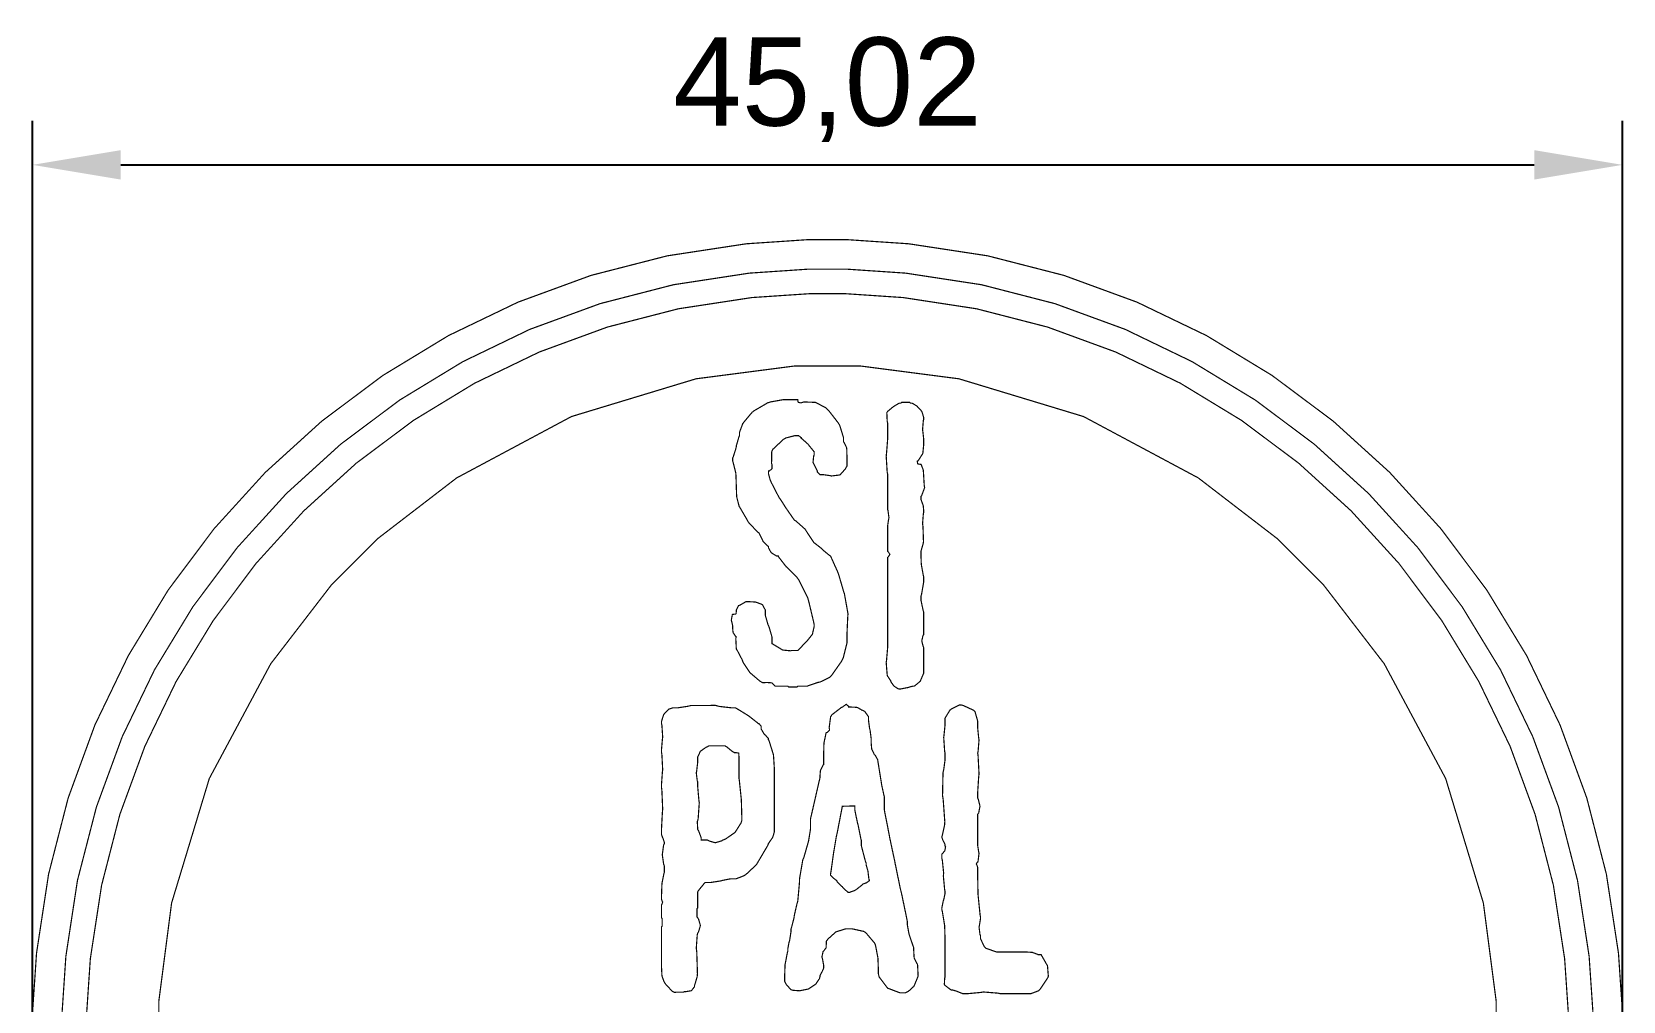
# Model space of a CAD drawing. Header units: millimetres. Extents: x -39 to 126, y -75 to 30.
# Drawn here: x 81.26 to 126.32, y 2.2 to 29.66 of the extents above; entities that cross this region are included whole.
import ezdxf

# ---------------------------------------------------------------- set-up
doc = ezdxf.new("R2010")
doc.units = ezdxf.units.MM
doc.styles.get("Standard").update_dxf_attribs({"font": 'arial.ttf'})
doc.dimstyles.new('ISO-25', dxfattribs={"dimtxt": 2.5, "dimasz": 2.5, "dimexe": 1.25, "dimexo": 0.625, "dimtad": 1, "dimtxsty": 'Standard', "dimcen": 2.5, "dimadec": 0, "dimazin": 0, "dimtfac": 1, "dimtmove": 0, "dimatfit": 3, "dimfxl": 1, "dimarcsym": 0})

# ---------------------------------------------------------------- blocks, each defined once
blk = doc.blocks.new('*D3')
at = {"color": 0, "lineweight": -2, "transparency": 16777216}
for p, q in [((81.28, 1.308), (81.28, 27.137)), ((126.298, 1.308), (126.298, 27.137)), ((83.78, 25.887), (123.798, 25.887))]:
    blk.add_line(p, q, dxfattribs=at)
at = {"color": 0, "transparency": 16777216}
for points in [[(83.78, 26.304), (83.78, 25.471), (81.28, 25.887)], [(123.798, 26.304), (123.798, 25.471), (126.298, 25.887)]]:
    blk.add_solid(points, dxfattribs=at)
at = {"layer": 'Defpoints', "color": 0, "transparency": 16777216}
for p in [(126.298, 25.887), (81.28, 0.683), (126.298, 0.683)]:
    blk.add_point(p, dxfattribs=at)
at = {"color": 0, "transparency": 16777216, "insert": (103.789, 28.015), "char_height": 2.5, "attachment_point": 5}
blk.add_mtext('45,02', dxfattribs=at)

msp = doc.modelspace()

# ---------------------------------------------------------------- linework, layer by layer
at = {"color": 0}
for points in [[(126.298, 1.834, 0.0334, 0.0334, 0), (126.182, 3.559, 0.0334, 0.0334, 0), (125.84, 5.795, 0.0334, 0.0334, 0), (125.286, 7.951, 0.0334, 0.0334, 0), (124.529, 10.02, 0.0334, 0.0334, 0), (123.581, 11.988, 0.0334, 0.0334, 0), (122.454, 13.844, 0.0334, 0.0334, 0), (121.158, 15.576, 0.0334, 0.0334, 0), (119.706, 17.175, 0.0334, 0.0334, 0), (118.107, 18.627, 0.0334, 0.0334, 0), (116.374, 19.923, 0.0334, 0.0334, 0), (114.519, 21.051, 0.0334, 0.0334, 0), (112.551, 21.998, 0.0334, 0.0334, 0), (110.482, 22.756, 0.0334, 0.0334, 0), (108.326, 23.31, 0.0334, 0.0334, 0), (106.09, 23.651, 0.0334, 0.0334, 0), (104.364, 23.767, 0.0334, 0.0334, 0), (103.789, 23.767, 0.0334, 0.0334, 0), (103.214, 23.767, 0.0334, 0.0334, 0), (101.488, 23.651, 0.0334, 0.0334, 0), (99.252, 23.31, 0.0334, 0.0334, 0), (97.095, 22.756, 0.0334, 0.0334, 0), (95.027, 21.998, 0.0334, 0.0334, 0), (93.059, 21.051, 0.0334, 0.0334, 0), (91.203, 19.923, 0.0334, 0.0334, 0), (89.471, 18.627, 0.0334, 0.0334, 0), (87.872, 17.175, 0.0334, 0.0334, 0), (86.419, 15.576, 0.0334, 0.0334, 0), (85.123, 13.844, 0.0334, 0.0334, 0), (83.996, 11.988, 0.0334, 0.0334, 0), (83.048, 10.02, 0.0334, 0.0334, 0), (82.291, 7.951, 0.0334, 0.0334, 0), (81.737, 5.795, 0.0334, 0.0334, 0), (81.396, 3.559, 0.0334, 0.0334, 0), (81.28, 1.834, 0.0334, 0.0334, 0)], [(82.115, 1.811, 0.0334, 0.0334, 0), (82.227, 3.471, 0.0334, 0.0334, 0), (82.555, 5.621, 0.0334, 0.0334, 0), (83.091, 7.697, 0.0334, 0.0334, 0), (83.821, 9.687, 0.0334, 0.0334, 0), (84.734, 11.581, 0.0334, 0.0334, 0), (85.821, 13.368, 0.0334, 0.0334, 0), (87.07, 15.037, 0.0334, 0.0334, 0), (88.47, 16.577, 0.0334, 0.0334, 0), (90.01, 17.977, 0.0334, 0.0334, 0), (91.679, 19.226, 0.0334, 0.0334, 0), (93.466, 20.313, 0.0334, 0.0334, 0), (95.36, 21.227, 0.0334, 0.0334, 0), (97.351, 21.956, 0.0334, 0.0334, 0), (99.426, 22.491, 0.0334, 0.0334, 0), (101.576, 22.82, 0.0334, 0.0334, 0), (103.235, 22.932, 0.0334, 0.0334, 0), (103.789, 22.932, 0.0334, 0.0334, 0), (104.342, 22.932, 0.0334, 0.0334, 0), (106.002, 22.82, 0.0334, 0.0334, 0), (108.152, 22.491, 0.0334, 0.0334, 0), (110.227, 21.956, 0.0334, 0.0334, 0), (112.218, 21.227, 0.0334, 0.0334, 0), (114.111, 20.313, 0.0334, 0.0334, 0), (115.898, 19.226, 0.0334, 0.0334, 0), (117.568, 17.977, 0.0334, 0.0334, 0), (119.108, 16.577, 0.0334, 0.0334, 0), (120.508, 15.037, 0.0334, 0.0334, 0), (121.757, 13.368, 0.0334, 0.0334, 0), (122.844, 11.581, 0.0334, 0.0334, 0), (123.757, 9.687, 0.0334, 0.0334, 0), (124.487, 7.697, 0.0334, 0.0334, 0), (125.022, 5.621, 0.0334, 0.0334, 0), (125.351, 3.471, 0.0334, 0.0334, 0), (125.464, 1.811, 0.0334, 0.0334, 0)], [(124.767, 1.793, 0.0334, 0.0334, 0), (124.658, 3.4, 0.0334, 0.0334, 0), (124.34, 5.481, 0.0334, 0.0334, 0), (123.822, 7.489, 0.0334, 0.0334, 0), (123.115, 9.416, 0.0334, 0.0334, 0), (122.231, 11.249, 0.0334, 0.0334, 0), (121.179, 12.979, 0.0334, 0.0334, 0), (119.97, 14.594, 0.0334, 0.0334, 0), (118.615, 16.085, 0.0334, 0.0334, 0), (117.125, 17.44, 0.0334, 0.0334, 0), (115.51, 18.649, 0.0334, 0.0334, 0), (113.78, 19.701, 0.0334, 0.0334, 0), (111.947, 20.586, 0.0334, 0.0334, 0), (110.02, 21.292, 0.0334, 0.0334, 0), (108.011, 21.81, 0.0334, 0.0334, 0), (105.931, 22.128, 0.0334, 0.0334, 0), (104.324, 22.236, 0.0334, 0.0334, 0), (103.789, 22.236, 0.0334, 0.0334, 0), (103.254, 22.236, 0.0334, 0.0334, 0), (101.647, 22.128, 0.0334, 0.0334, 0), (99.566, 21.81, 0.0334, 0.0334, 0), (97.557, 21.292, 0.0334, 0.0334, 0), (95.631, 20.586, 0.0334, 0.0334, 0), (93.797, 19.701, 0.0334, 0.0334, 0), (92.068, 18.649, 0.0334, 0.0334, 0), (90.452, 17.44, 0.0334, 0.0334, 0), (88.962, 16.085, 0.0334, 0.0334, 0), (87.607, 14.594, 0.0334, 0.0334, 0), (86.398, 12.979, 0.0334, 0.0334, 0), (85.346, 11.249, 0.0334, 0.0334, 0), (84.462, 9.416, 0.0334, 0.0334, 0), (83.755, 7.489, 0.0334, 0.0334, 0), (83.238, 5.481, 0.0334, 0.0334, 0), (82.919, 3.4, 0.0334, 0.0334, 0), (82.811, 1.793, 0.0334, 0.0334, 0)], [(84.857, 1.258, 0.0334, 0.0334, 0), (84.857, 2.188, 0.0334, 0.0334, 0), (85.22, 4.98, 0.0334, 0.0334, 0), (86.288, 8.507, 0.0334, 0.0334, 0), (88.027, 11.756, 0.0334, 0.0334, 0), (89.744, 13.988, 0.0334, 0.0334, 0), (90.402, 14.645, 0.0334, 0.0334, 0), (91.059, 15.303, 0.0334, 0.0334, 0), (93.291, 17.02, 0.0334, 0.0334, 0), (96.54, 18.758, 0.0334, 0.0334, 0), (100.067, 19.827, 0.0334, 0.0334, 0), (102.859, 20.19, 0.0334, 0.0334, 0), (103.789, 20.19, 0.0334, 0.0334, 0), (104.719, 20.19, 0.0334, 0.0334, 0), (107.511, 19.827, 0.0334, 0.0334, 0), (111.038, 18.758, 0.0334, 0.0334, 0), (114.286, 17.02, 0.0334, 0.0334, 0), (116.518, 15.303, 0.0334, 0.0334, 0), (117.176, 14.645, 0.0334, 0.0334, 0), (117.833, 13.988, 0.0334, 0.0334, 0), (119.55, 11.756, 0.0334, 0.0334, 0), (121.289, 8.507, 0.0334, 0.0334, 0), (122.357, 4.98, 0.0334, 0.0334, 0), (122.721, 2.188, 0.0334, 0.0334, 0), (122.721, 1.258, 0.0334, 0.0334, 0)]]:
    msp.add_lwpolyline(points, format="xyseb", dxfattribs=at)
for points in [[(102.117, 17.215, 0.0334, 0.0334, 0), (102.117, 17.144, 0.0334, 0.0334, 0), (102.168, 16.956, 0.0334, 0.0334, 0), (102.179, 16.933, 0.0334, 0.0334, 0), (102.198, 16.89, 0.0334, 0.0334, 0), (102.42, 16.46, 0.0334, 0.0334, 0), (102.449, 16.422, 0.0334, 0.0334, 0), (102.461, 16.407, 0.0334, 0.0334, 0), (102.578, 16.223, 0.0334, 0.0334, 0), (102.589, 16.202, 0.0334, 0.0334, 0), (102.611, 16.171, 0.0334, 0.0334, 0), (102.833, 15.85, 0.0334, 0.0334, 0), (102.859, 15.82, 0.0334, 0.0334, 0), (102.894, 15.8, 0.0334, 0.0334, 0), (103.152, 15.571, 0.0334, 0.0334, 0), (103.168, 15.545, 0.0334, 0.0334, 0), (103.184, 15.52, 0.0334, 0.0334, 0), (103.385, 15.215, 0.0334, 0.0334, 0), (103.41, 15.18, 0.0334, 0.0334, 0), (103.434, 15.167, 0.0334, 0.0334, 0), (103.63, 15.012, 0.0334, 0.0334, 0), (103.646, 14.994, 0.0334, 0.0334, 0), (103.66, 14.977, 0.0334, 0.0334, 0), (103.848, 14.822, 0.0334, 0.0334, 0), (103.871, 14.809, 0.0334, 0.0334, 0), (103.895, 14.764, 0.0334, 0.0334, 0), (104.082, 14.347, 0.0334, 0.0334, 0), (104.096, 14.308, 0.0334, 0.0334, 0), (104.109, 14.27, 0.0334, 0.0334, 0), (104.231, 13.853, 0.0334, 0.0334, 0), (104.242, 13.808, 0.0334, 0.0334, 0), (104.266, 13.748, 0.0334, 0.0334, 0), (104.369, 13.172, 0.0334, 0.0334, 0), (104.365, 13.116, 0.0334, 0.0334, 0), (104.361, 13.061, 0.0334, 0.0334, 0), (104.343, 12.652, 0.0334, 0.0334, 0), (104.343, 12.515, 0.0334, 0.0334, 0), (104.343, 12.356, 0.0334, 0.0334, 0), (104.235, 11.926, 0.0334, 0.0334, 0), (104.214, 11.88, 0.0334, 0.0334, 0), (104.192, 11.834, 0.0334, 0.0334, 0), (103.906, 11.427, 0.0334, 0.0334, 0), (103.871, 11.391, 0.0334, 0.0334, 0), (103.848, 11.371, 0.0334, 0.0334, 0), (103.581, 11.239, 0.0334, 0.0334, 0), (103.551, 11.233, 0.0334, 0.0334, 0), (103.519, 11.228, 0.0334, 0.0334, 0), (103.242, 11.134, 0.0334, 0.0334, 0), (103.218, 11.121, 0.0334, 0.0334, 0), (102.949, 11.121, 0.0334, 0.0334, 0), (102.926, 11.099, 0.0334, 0.0334, 0), (102.692, 11.099, 0.0334, 0.0334, 0), (102.667, 11.121, 0.0334, 0.0334, 0), (102.308, 11.121, 0.0334, 0.0334, 0), (102.297, 11.134, 0.0334, 0.0334, 0), (102.222, 11.21, 0.0334, 0.0334, 0), (102.219, 11.211, 0.0334, 0.0334, 0), (102.209, 11.216, 0.0334, 0.0334, 0), (102.089, 11.224, 0.0334, 0.0334, 0), (101.983, 11.222, 0.0334, 0.0334, 0), (101.948, 11.222, 0.0334, 0.0334, 0), (101.876, 11.263, 0.0334, 0.0334, 0), (101.591, 11.506, 0.0334, 0.0334, 0), (101.399, 11.797, 0.0334, 0.0334, 0), (101.375, 11.863, 0.0334, 0.0334, 0), (101.365, 11.885, 0.0334, 0.0334, 0), (101.239, 12.125, 0.0334, 0.0334, 0), (101.223, 12.15, 0.0334, 0.0334, 0), (101.207, 12.176, 0.0334, 0.0334, 0), (101.193, 12.48, 0.0334, 0.0334, 0), (101.206, 12.515, 0.0334, 0.0334, 0), (101.193, 12.527, 0.0334, 0.0334, 0), (101.118, 12.635, 0.0334, 0.0334, 0), (101.117, 12.644, 0.0334, 0.0334, 0), (101.114, 12.655, 0.0334, 0.0334, 0), (101.105, 12.752, 0.0334, 0.0334, 0), (101.105, 12.785, 0.0334, 0.0334, 0), (101.105, 12.831, 0.0334, 0.0334, 0), (101.077, 12.951, 0.0334, 0.0334, 0), (101.072, 12.97, 0.0334, 0.0334, 0), (101.066, 12.99, 0.0334, 0.0334, 0), (101.094, 13.145, 0.0334, 0.0334, 0), (101.105, 13.156, 0.0334, 0.0334, 0), (101.127, 13.156, 0.0334, 0.0334, 0), (101.193, 13.165, 0.0334, 0.0334, 0), (101.195, 13.167, 0.0334, 0.0334, 0), (101.202, 13.175, 0.0334, 0.0334, 0), (101.21, 13.285, 0.0334, 0.0334, 0), (101.271, 13.404, 0.0334, 0.0334, 0), (101.301, 13.414, 0.0334, 0.0334, 0), (101.317, 13.42, 0.0334, 0.0334, 0), (101.463, 13.505, 0.0334, 0.0334, 0), (101.477, 13.515, 0.0334, 0.0334, 0), (101.542, 13.515, 0.0334, 0.0334, 0), (101.719, 13.506, 0.0334, 0.0334, 0), (101.74, 13.504, 0.0334, 0.0334, 0), (101.761, 13.502, 0.0334, 0.0334, 0), (101.935, 13.437, 0.0334, 0.0334, 0), (101.948, 13.426, 0.0334, 0.0334, 0), (101.956, 13.415, 0.0334, 0.0334, 0), (102.027, 13.28, 0.0334, 0.0334, 0), (102.027, 13.235, 0.0334, 0.0334, 0), (102.027, 13.132, 0.0334, 0.0334, 0), (102.106, 12.859, 0.0334, 0.0334, 0), (102.123, 12.824, 0.0334, 0.0334, 0), (102.138, 12.789, 0.0334, 0.0334, 0), (102.219, 12.508, 0.0334, 0.0334, 0), (102.219, 12.414, 0.0334, 0.0334, 0), (102.219, 12.324, 0.0334, 0.0334, 0), (102.24, 12.313, 0.0334, 0.0334, 0), (102.47, 12.176, 0.0334, 0.0334, 0), (102.494, 12.16, 0.0334, 0.0334, 0), (102.517, 12.145, 0.0334, 0.0334, 0), (102.747, 12.122, 0.0334, 0.0334, 0), (102.769, 12.133, 0.0334, 0.0334, 0), (102.949, 12.133, 0.0334, 0.0334, 0), (102.972, 12.156, 0.0334, 0.0334, 0), (103.198, 12.389, 0.0334, 0.0334, 0), (103.218, 12.414, 0.0334, 0.0334, 0), (103.231, 12.427, 0.0334, 0.0334, 0), (103.344, 12.568, 0.0334, 0.0334, 0), (103.354, 12.582, 0.0334, 0.0334, 0), (103.363, 12.597, 0.0334, 0.0334, 0), (103.41, 12.806, 0.0334, 0.0334, 0), (103.41, 12.875, 0.0334, 0.0334, 0), (103.398, 12.933, 0.0334, 0.0334, 0), (103.262, 13.505, 0.0334, 0.0334, 0), (103.247, 13.56, 0.0334, 0.0334, 0), (103.231, 13.617, 0.0334, 0.0334, 0), (102.982, 14.123, 0.0334, 0.0334, 0), (102.949, 14.168, 0.0334, 0.0334, 0), (102.927, 14.2, 0.0334, 0.0334, 0), (102.674, 14.458, 0.0334, 0.0334, 0), (102.646, 14.482, 0.0334, 0.0334, 0), (102.619, 14.505, 0.0334, 0.0334, 0), (102.409, 14.776, 0.0334, 0.0334, 0), (102.398, 14.809, 0.0334, 0.0334, 0), (102.346, 14.809, 0.0334, 0.0334, 0), (102.202, 14.897, 0.0334, 0.0334, 0), (102.19, 14.915, 0.0334, 0.0334, 0), (102.177, 14.933, 0.0334, 0.0334, 0), (102.117, 15.042, 0.0334, 0.0334, 0), (102.117, 15.078, 0.0334, 0.0334, 0), (102.096, 15.092, 0.0334, 0.0334, 0), (101.965, 15.222, 0.0334, 0.0334, 0), (101.96, 15.235, 0.0334, 0.0334, 0), (101.954, 15.249, 0.0334, 0.0334, 0), (101.86, 15.436, 0.0334, 0.0334, 0), (101.848, 15.461, 0.0334, 0.0334, 0), (101.811, 15.486, 0.0334, 0.0334, 0), (101.549, 15.766, 0.0334, 0.0334, 0), (101.532, 15.797, 0.0334, 0.0334, 0), (101.515, 15.83, 0.0334, 0.0334, 0), (101.318, 16.167, 0.0334, 0.0334, 0), (101.297, 16.202, 0.0334, 0.0334, 0), (101.285, 16.223, 0.0334, 0.0334, 0), (101.219, 16.481, 0.0334, 0.0334, 0), (101.218, 16.512, 0.0334, 0.0334, 0), (101.214, 16.564, 0.0334, 0.0334, 0), (101.198, 17.078, 0.0334, 0.0334, 0), (101.195, 17.13, 0.0334, 0.0334, 0), (101.193, 17.156, 0.0334, 0.0334, 0), (101.118, 17.46, 0.0334, 0.0334, 0), (101.105, 17.495, 0.0334, 0.0334, 0), (101.105, 17.586, 0.0334, 0.0334, 0), (101.118, 17.608, 0.0334, 0.0334, 0), (101.202, 17.875, 0.0334, 0.0334, 0), (101.206, 17.905, 0.0334, 0.0334, 0), (101.21, 17.937, 0.0334, 0.0334, 0), (101.285, 18.195, 0.0334, 0.0334, 0), (101.297, 18.215, 0.0334, 0.0334, 0), (101.297, 18.307, 0.0334, 0.0334, 0), (101.389, 18.556, 0.0334, 0.0334, 0), (101.409, 18.581, 0.0334, 0.0334, 0), (101.427, 18.606, 0.0334, 0.0334, 0), (101.634, 18.854, 0.0334, 0.0334, 0), (101.656, 18.878, 0.0334, 0.0334, 0), (101.694, 18.912, 0.0334, 0.0334, 0), (102.096, 19.147, 0.0334, 0.0334, 0), (102.139, 19.16, 0.0334, 0.0334, 0), (102.182, 19.173, 0.0334, 0.0334, 0), (102.546, 19.238, 0.0334, 0.0334, 0), (102.667, 19.238, 0.0334, 0.0334, 0), (102.949, 19.238, 0.0334, 0.0334, 0), (102.949, 19.219, 0.0334, 0.0334, 0), (102.958, 19.162, 0.0334, 0.0334, 0), (102.96, 19.16, 0.0334, 0.0334, 0), (102.962, 19.158, 0.0334, 0.0334, 0), (103.027, 19.148, 0.0334, 0.0334, 0), (103.05, 19.148, 0.0334, 0.0334, 0), (103.117, 19.171, 0.0334, 0.0334, 0), (103.448, 19.16, 0.0334, 0.0334, 0), (103.742, 19.006, 0.0334, 0.0334, 0), (103.792, 18.957, 0.0334, 0.0334, 0), (103.826, 18.923, 0.0334, 0.0334, 0), (104.097, 18.573, 0.0334, 0.0334, 0), (104.119, 18.535, 0.0334, 0.0334, 0), (104.138, 18.499, 0.0334, 0.0334, 0), (104.242, 18.16, 0.0334, 0.0334, 0), (104.242, 18.046, 0.0334, 0.0334, 0), (104.255, 18.033, 0.0334, 0.0334, 0), (104.33, 17.874, 0.0334, 0.0334, 0), (104.332, 17.855, 0.0334, 0.0334, 0), (104.335, 17.817, 0.0334, 0.0334, 0), (104.343, 17.5, 0.0334, 0.0334, 0), (104.343, 17.394, 0.0334, 0.0334, 0), (104.343, 17.361, 0.0334, 0.0334, 0), (104.291, 17.271, 0.0334, 0.0334, 0), (104.281, 17.26, 0.0334, 0.0334, 0), (104.271, 17.248, 0.0334, 0.0334, 0), (104.163, 17.127, 0.0334, 0.0334, 0), (104.152, 17.113, 0.0334, 0.0334, 0), (104.127, 17.102, 0.0334, 0.0334, 0), (103.897, 17.074, 0.0334, 0.0334, 0), (103.877, 17.08, 0.0334, 0.0334, 0), (103.855, 17.086, 0.0334, 0.0334, 0), (103.664, 17.113, 0.0334, 0.0334, 0), (103.602, 17.113, 0.0334, 0.0334, 0), (103.576, 17.113, 0.0334, 0.0334, 0), (103.5, 17.19, 0.0334, 0.0334, 0), (103.5, 17.215, 0.0334, 0.0334, 0), (103.489, 17.237, 0.0334, 0.0334, 0), (103.394, 17.43, 0.0334, 0.0334, 0), (103.387, 17.445, 0.0334, 0.0334, 0), (103.379, 17.461, 0.0334, 0.0334, 0), (103.398, 17.644, 0.0334, 0.0334, 0), (103.41, 17.664, 0.0334, 0.0334, 0), (103.41, 17.765, 0.0334, 0.0334, 0), (103.398, 17.776, 0.0334, 0.0334, 0), (103.272, 17.931, 0.0334, 0.0334, 0), (103.258, 17.951, 0.0334, 0.0334, 0), (103.243, 17.971, 0.0334, 0.0334, 0), (103.07, 18.125, 0.0334, 0.0334, 0), (103.05, 18.136, 0.0334, 0.0334, 0), (103.05, 18.156, 0.0334, 0.0334, 0), (102.974, 18.215, 0.0334, 0.0334, 0), (102.949, 18.215, 0.0334, 0.0334, 0), (102.859, 18.215, 0.0334, 0.0334, 0), (102.611, 18.152, 0.0334, 0.0334, 0), (102.589, 18.136, 0.0334, 0.0334, 0), (102.542, 18.112, 0.0334, 0.0334, 0), (102.238, 17.827, 0.0334, 0.0334, 0), (102.224, 17.793, 0.0334, 0.0334, 0), (102.21, 17.761, 0.0334, 0.0334, 0), (102.205, 17.428, 0.0334, 0.0334, 0), (102.219, 17.394, 0.0334, 0.0334, 0), (102.219, 17.304, 0.0334, 0.0334, 0), (102.219, 17.282, 0.0334, 0.0334, 0), (102.142, 17.215, 0.0334, 0.0334, 0), (102.117, 17.215, 0.0334, 0.0334, 0)], [(105.49, 12.852, 0.0334, 0.0334, 0), (105.49, 14.764, 0.0334, 0.0334, 0), (105.51, 14.783, 0.0334, 0.0334, 0), (105.556, 14.854, 0.0334, 0.0334, 0), (105.51, 14.924, 0.0334, 0.0334, 0), (105.49, 14.944, 0.0334, 0.0334, 0), (105.49, 15.584, 0.0334, 0.0334, 0), (105.49, 15.655, 0.0334, 0.0334, 0), (105.518, 15.843, 0.0334, 0.0334, 0), (105.523, 15.865, 0.0334, 0.0334, 0), (105.529, 15.888, 0.0334, 0.0334, 0), (105.501, 16.104, 0.0334, 0.0334, 0), (105.49, 16.124, 0.0334, 0.0334, 0), (105.49, 17.135, 0.0334, 0.0334, 0), (105.479, 17.181, 0.0334, 0.0334, 0), (105.451, 17.636, 0.0334, 0.0334, 0), (105.456, 17.681, 0.0334, 0.0334, 0), (105.461, 17.727, 0.0334, 0.0334, 0), (105.49, 18.093, 0.0334, 0.0334, 0), (105.49, 18.215, 0.0334, 0.0334, 0), (105.49, 18.586, 0.0334, 0.0334, 0), (105.479, 18.62, 0.0334, 0.0334, 0), (105.469, 18.868, 0.0334, 0.0334, 0), (105.479, 18.884, 0.0334, 0.0334, 0), (105.488, 18.9, 0.0334, 0.0334, 0), (105.649, 19.035, 0.0334, 0.0334, 0), (105.673, 19.047, 0.0334, 0.0334, 0), (105.682, 19.057, 0.0334, 0.0334, 0), (105.82, 19.137, 0.0334, 0.0334, 0), (105.867, 19.137, 0.0334, 0.0334, 0), (105.889, 19.16, 0.0334, 0.0334, 0), (106.118, 19.16, 0.0334, 0.0334, 0), (106.142, 19.137, 0.0334, 0.0334, 0), (106.187, 19.137, 0.0334, 0.0334, 0), (106.324, 19.052, 0.0334, 0.0334, 0), (106.446, 18.919, 0.0334, 0.0334, 0), (106.46, 18.895, 0.0334, 0.0334, 0), (106.468, 18.881, 0.0334, 0.0334, 0), (106.513, 18.727, 0.0334, 0.0334, 0), (106.513, 18.676, 0.0334, 0.0334, 0), (106.503, 18.654, 0.0334, 0.0334, 0), (106.48, 18.387, 0.0334, 0.0334, 0), (106.485, 18.356, 0.0334, 0.0334, 0), (106.489, 18.325, 0.0334, 0.0334, 0), (106.513, 18.116, 0.0334, 0.0334, 0), (106.513, 18.046, 0.0334, 0.0334, 0), (106.513, 17.969, 0.0334, 0.0334, 0), (106.493, 17.766, 0.0334, 0.0334, 0), (106.49, 17.737, 0.0334, 0.0334, 0), (106.486, 17.708, 0.0334, 0.0334, 0), (106.355, 17.507, 0.0334, 0.0334, 0), (106.333, 17.495, 0.0334, 0.0334, 0), (106.333, 17.476, 0.0334, 0.0334, 0), (106.342, 17.419, 0.0334, 0.0334, 0), (106.344, 17.417, 0.0334, 0.0334, 0), (106.346, 17.415, 0.0334, 0.0334, 0), (106.411, 17.406, 0.0334, 0.0334, 0), (106.434, 17.406, 0.0334, 0.0334, 0), (106.443, 17.394, 0.0334, 0.0334, 0), (106.499, 17.245, 0.0334, 0.0334, 0), (106.502, 17.226, 0.0334, 0.0334, 0), (106.505, 17.187, 0.0334, 0.0334, 0), (106.528, 16.804, 0.0334, 0.0334, 0), (106.535, 16.764, 0.0334, 0.0334, 0), (106.539, 16.743, 0.0334, 0.0334, 0), (106.454, 16.518, 0.0334, 0.0334, 0), (106.434, 16.495, 0.0334, 0.0334, 0), (106.434, 16.405, 0.0334, 0.0334, 0), (106.443, 16.392, 0.0334, 0.0334, 0), (106.499, 16.233, 0.0334, 0.0334, 0), (106.502, 16.214, 0.0334, 0.0334, 0), (106.503, 16.195, 0.0334, 0.0334, 0), (106.513, 16.083, 0.0334, 0.0334, 0), (106.513, 16.045, 0.0334, 0.0334, 0), (106.503, 16.012, 0.0334, 0.0334, 0), (106.48, 15.717, 0.0334, 0.0334, 0), (106.485, 15.691, 0.0334, 0.0334, 0), (106.492, 15.65, 0.0334, 0.0334, 0), (106.506, 15.222, 0.0334, 0.0334, 0), (106.502, 15.18, 0.0334, 0.0334, 0), (106.499, 15.165, 0.0334, 0.0334, 0), (106.443, 14.968, 0.0334, 0.0334, 0), (106.434, 14.944, 0.0334, 0.0334, 0), (106.434, 14.854, 0.0334, 0.0334, 0), (106.443, 14.61, 0.0334, 0.0334, 0), (106.445, 14.584, 0.0334, 0.0334, 0), (106.447, 14.558, 0.0334, 0.0334, 0), (106.503, 14.248, 0.0334, 0.0334, 0), (106.513, 14.213, 0.0334, 0.0334, 0), (106.513, 14.078, 0.0334, 0.0334, 0), (106.451, 13.718, 0.0334, 0.0334, 0), (106.434, 13.672, 0.0334, 0.0334, 0), (106.434, 13.56, 0.0334, 0.0334, 0), (106.498, 13.26, 0.0334, 0.0334, 0), (106.513, 13.223, 0.0334, 0.0334, 0), (106.513, 12.582, 0.0334, 0.0334, 0), (106.49, 12.551, 0.0334, 0.0334, 0), (106.458, 12.4, 0.0334, 0.0334, 0), (106.498, 12.245, 0.0334, 0.0334, 0), (106.513, 12.211, 0.0334, 0.0334, 0), (106.513, 11.492, 0.0334, 0.0334, 0), (106.503, 11.47, 0.0334, 0.0334, 0), (106.426, 11.287, 0.0334, 0.0334, 0), (106.421, 11.272, 0.0334, 0.0334, 0), (106.414, 11.259, 0.0334, 0.0334, 0), (106.261, 11.132, 0.0334, 0.0334, 0), (106.237, 11.121, 0.0334, 0.0334, 0), (106.202, 11.121, 0.0334, 0.0334, 0), (106.11, 11.097, 0.0334, 0.0334, 0), (106.099, 11.093, 0.0334, 0.0334, 0), (106.076, 11.084, 0.0334, 0.0334, 0), (105.843, 11.039, 0.0334, 0.0334, 0), (105.818, 11.042, 0.0334, 0.0334, 0), (105.792, 11.046, 0.0334, 0.0334, 0), (105.672, 11.122, 0.0334, 0.0334, 0), (105.589, 11.238, 0.0334, 0.0334, 0), (105.581, 11.261, 0.0334, 0.0334, 0), (105.577, 11.274, 0.0334, 0.0334, 0), (105.502, 11.391, 0.0334, 0.0334, 0), (105.49, 11.402, 0.0334, 0.0334, 0), (105.479, 11.436, 0.0334, 0.0334, 0), (105.451, 11.787, 0.0334, 0.0334, 0), (105.456, 11.823, 0.0334, 0.0334, 0), (105.461, 11.86, 0.0334, 0.0334, 0), (105.49, 12.192, 0.0334, 0.0334, 0), (105.49, 12.301, 0.0334, 0.0334, 0), (105.49, 12.852, 0.0334, 0.0334, 0)], [(102.284, 8.686, 0.0334, 0.0334, 0), (102.284, 7.045, 0.0334, 0.0334, 0), (102.284, 6.99, 0.0334, 0.0334, 0), (102.237, 6.84, 0.0334, 0.0334, 0), (102.228, 6.826, 0.0334, 0.0334, 0), (102.219, 6.812, 0.0334, 0.0334, 0), (102.126, 6.677, 0.0334, 0.0334, 0), (102.117, 6.663, 0.0334, 0.0334, 0), (102.093, 6.602, 0.0334, 0.0334, 0), (101.785, 6.08, 0.0334, 0.0334, 0), (101.738, 6.033, 0.0334, 0.0334, 0), (101.718, 6.009, 0.0334, 0.0334, 0), (101.486, 5.793, 0.0334, 0.0334, 0), (101.46, 5.775, 0.0334, 0.0334, 0), (101.434, 5.756, 0.0334, 0.0334, 0), (101.194, 5.662, 0.0334, 0.0334, 0), (101.115, 5.662, 0.0334, 0.0334, 0), (101.033, 5.662, 0.0334, 0.0334, 0), (100.819, 5.62, 0.0334, 0.0334, 0), (100.787, 5.611, 0.0334, 0.0334, 0), (100.754, 5.603, 0.0334, 0.0334, 0), (100.482, 5.561, 0.0334, 0.0334, 0), (100.392, 5.561, 0.0334, 0.0334, 0), (100.322, 5.561, 0.0334, 0.0334, 0), (100.138, 5.336, 0.0334, 0.0334, 0), (100.114, 5.291, 0.0334, 0.0334, 0), (100.114, 4.842, 0.0334, 0.0334, 0), (100.093, 4.818, 0.0334, 0.0334, 0), (100.093, 4.583, 0.0334, 0.0334, 0), (100.114, 4.56, 0.0334, 0.0334, 0), (100.14, 4.518, 0.0334, 0.0334, 0), (100.191, 4.342, 0.0334, 0.0334, 0), (100.139, 4.165, 0.0334, 0.0334, 0), (100.114, 4.122, 0.0334, 0.0334, 0), (100.102, 4.087, 0.0334, 0.0334, 0), (100.074, 3.698, 0.0334, 0.0334, 0), (100.08, 3.655, 0.0334, 0.0334, 0), (100.088, 3.593, 0.0334, 0.0334, 0), (100.107, 2.983, 0.0334, 0.0334, 0), (100.102, 2.919, 0.0334, 0.0334, 0), (100.1, 2.895, 0.0334, 0.0334, 0), (100.034, 2.67, 0.0334, 0.0334, 0), (100.024, 2.649, 0.0334, 0.0334, 0), (100.024, 2.61, 0.0334, 0.0334, 0), (99.937, 2.496, 0.0334, 0.0334, 0), (99.92, 2.492, 0.0334, 0.0334, 0), (99.902, 2.489, 0.0334, 0.0334, 0), (99.777, 2.469, 0.0334, 0.0334, 0), (99.736, 2.469, 0.0334, 0.0334, 0), (99.713, 2.456, 0.0334, 0.0334, 0), (99.453, 2.451, 0.0334, 0.0334, 0), (99.425, 2.463, 0.0334, 0.0334, 0), (99.396, 2.476, 0.0334, 0.0334, 0), (99.185, 2.705, 0.0334, 0.0334, 0), (99.172, 2.739, 0.0334, 0.0334, 0), (99.162, 2.749, 0.0334, 0.0334, 0), (99.104, 2.908, 0.0334, 0.0334, 0), (99.102, 2.93, 0.0334, 0.0334, 0), (99.1, 2.953, 0.0334, 0.0334, 0), (99.091, 3.138, 0.0334, 0.0334, 0), (99.091, 3.2, 0.0334, 0.0334, 0), (99.091, 4.302, 0.0334, 0.0334, 0), (99.107, 4.323, 0.0334, 0.0334, 0), (99.107, 4.538, 0.0334, 0.0334, 0), (99.091, 4.56, 0.0334, 0.0334, 0), (99.091, 4.931, 0.0334, 0.0334, 0), (99.1, 4.941, 0.0334, 0.0334, 0), (99.123, 5.007, 0.0334, 0.0334, 0), (99.119, 5.01, 0.0334, 0.0334, 0), (99.114, 5.014, 0.0334, 0.0334, 0), (99.091, 5.087, 0.0334, 0.0334, 0), (99.091, 5.111, 0.0334, 0.0334, 0), (99.091, 5.213, 0.0334, 0.0334, 0), (99.1, 5.484, 0.0334, 0.0334, 0), (99.102, 5.516, 0.0334, 0.0334, 0), (99.104, 5.548, 0.0334, 0.0334, 0), (99.159, 5.82, 0.0334, 0.0334, 0), (99.169, 5.842, 0.0334, 0.0334, 0), (99.169, 6.033, 0.0334, 0.0334, 0), (99.151, 6.077, 0.0334, 0.0334, 0), (99.112, 6.349, 0.0334, 0.0334, 0), (99.149, 6.62, 0.0334, 0.0334, 0), (99.169, 6.663, 0.0334, 0.0334, 0), (99.169, 6.701, 0.0334, 0.0334, 0), (99.136, 6.802, 0.0334, 0.0334, 0), (99.13, 6.814, 0.0334, 0.0334, 0), (99.123, 6.826, 0.0334, 0.0334, 0), (99.091, 6.914, 0.0334, 0.0334, 0), (99.091, 6.944, 0.0334, 0.0334, 0), (99.091, 7.106, 0.0334, 0.0334, 0), (99.114, 7.543, 0.0334, 0.0334, 0), (99.119, 7.59, 0.0334, 0.0334, 0), (99.123, 7.639, 0.0334, 0.0334, 0), (99.1, 8.176, 0.0334, 0.0334, 0), (99.091, 8.236, 0.0334, 0.0334, 0), (99.091, 8.357, 0.0334, 0.0334, 0), (99.114, 8.683, 0.0334, 0.0334, 0), (99.119, 8.72, 0.0334, 0.0334, 0), (99.123, 8.758, 0.0334, 0.0334, 0), (99.1, 9.189, 0.0334, 0.0334, 0), (99.091, 9.237, 0.0334, 0.0334, 0), (99.091, 9.34, 0.0334, 0.0334, 0), (99.114, 9.613, 0.0334, 0.0334, 0), (99.119, 9.647, 0.0334, 0.0334, 0), (99.123, 9.682, 0.0334, 0.0334, 0), (99.1, 10.025, 0.0334, 0.0334, 0), (99.091, 10.058, 0.0334, 0.0334, 0), (99.091, 10.128, 0.0334, 0.0334, 0), (99.151, 10.314, 0.0334, 0.0334, 0), (99.169, 10.339, 0.0334, 0.0334, 0), (99.182, 10.35, 0.0334, 0.0334, 0), (99.277, 10.449, 0.0334, 0.0334, 0), (99.282, 10.457, 0.0334, 0.0334, 0), (99.288, 10.466, 0.0334, 0.0334, 0), (99.409, 10.508, 0.0334, 0.0334, 0), (99.451, 10.508, 0.0334, 0.0334, 0), (99.553, 10.508, 0.0334, 0.0334, 0), (99.826, 10.55, 0.0334, 0.0334, 0), (99.861, 10.558, 0.0334, 0.0334, 0), (99.929, 10.575, 0.0334, 0.0334, 0), (100.619, 10.576, 0.0334, 0.0334, 0), (100.687, 10.558, 0.0334, 0.0334, 0), (100.73, 10.547, 0.0334, 0.0334, 0), (101.068, 10.508, 0.0334, 0.0334, 0), (101.182, 10.508, 0.0334, 0.0334, 0), (101.218, 10.488, 0.0334, 0.0334, 0), (101.517, 10.305, 0.0334, 0.0334, 0), (101.542, 10.289, 0.0334, 0.0334, 0), (101.566, 10.273, 0.0334, 0.0334, 0), (101.809, 10.081, 0.0334, 0.0334, 0), (101.834, 10.058, 0.0334, 0.0334, 0), (101.853, 10.058, 0.0334, 0.0334, 0), (101.913, 9.982, 0.0334, 0.0334, 0), (101.913, 9.956, 0.0334, 0.0334, 0), (101.913, 9.905, 0.0334, 0.0334, 0), (101.997, 9.763, 0.0334, 0.0334, 0), (102.013, 9.748, 0.0334, 0.0334, 0), (102.03, 9.735, 0.0334, 0.0334, 0), (102.115, 9.64, 0.0334, 0.0334, 0), (102.115, 9.608, 0.0334, 0.0334, 0), (102.135, 9.572, 0.0334, 0.0334, 0), (102.257, 9.185, 0.0334, 0.0334, 0), (102.261, 9.142, 0.0334, 0.0334, 0), (102.264, 9.1, 0.0334, 0.0334, 0), (102.284, 8.79, 0.0334, 0.0334, 0), (102.284, 8.686, 0.0334, 0.0334, 0)], [(105.317, 8.36, 0.0334, 0.0334, 0), (105.32, 8.335, 0.0334, 0.0334, 0), (105.388, 8.025, 0.0334, 0.0334, 0), (105.398, 7.989, 0.0334, 0.0334, 0), (105.398, 7.618, 0.0334, 0.0334, 0), (105.41, 7.553, 0.0334, 0.0334, 0), (105.533, 6.926, 0.0334, 0.0334, 0), (105.544, 6.865, 0.0334, 0.0334, 0), (105.555, 6.806, 0.0334, 0.0334, 0), (105.677, 6.234, 0.0334, 0.0334, 0), (105.69, 6.18, 0.0334, 0.0334, 0), (105.702, 6.11, 0.0334, 0.0334, 0), (105.851, 5.384, 0.0334, 0.0334, 0), (105.87, 5.308, 0.0334, 0.0334, 0), (105.889, 5.232, 0.0334, 0.0334, 0), (106.038, 4.516, 0.0334, 0.0334, 0), (106.05, 4.448, 0.0334, 0.0334, 0), (106.05, 4.355, 0.0334, 0.0334, 0), (106.097, 4.099, 0.0334, 0.0334, 0), (106.106, 4.072, 0.0334, 0.0334, 0), (106.115, 4.045, 0.0334, 0.0334, 0), (106.219, 3.74, 0.0334, 0.0334, 0), (106.23, 3.706, 0.0334, 0.0334, 0), (106.23, 3.64, 0.0334, 0.0334, 0), (106.239, 3.465, 0.0334, 0.0334, 0), (106.241, 3.442, 0.0334, 0.0334, 0), (106.243, 3.422, 0.0334, 0.0334, 0), (106.318, 3.267, 0.0334, 0.0334, 0), (106.331, 3.256, 0.0334, 0.0334, 0), (106.34, 3.221, 0.0334, 0.0334, 0), (106.354, 2.922, 0.0334, 0.0334, 0), (106.348, 2.897, 0.0334, 0.0334, 0), (106.341, 2.872, 0.0334, 0.0334, 0), (106.243, 2.638, 0.0334, 0.0334, 0), (106.23, 2.615, 0.0334, 0.0334, 0), (106.219, 2.605, 0.0334, 0.0334, 0), (106.106, 2.501, 0.0334, 0.0334, 0), (106.095, 2.492, 0.0334, 0.0334, 0), (106.084, 2.483, 0.0334, 0.0334, 0), (105.99, 2.435, 0.0334, 0.0334, 0), (105.96, 2.435, 0.0334, 0.0334, 0), (105.842, 2.435, 0.0334, 0.0334, 0), (105.49, 2.568, 0.0334, 0.0334, 0), (105.252, 2.884, 0.0334, 0.0334, 0), (105.229, 2.975, 0.0334, 0.0334, 0), (105.229, 3.08, 0.0334, 0.0334, 0), (105.219, 3.362, 0.0334, 0.0334, 0), (105.218, 3.396, 0.0334, 0.0334, 0), (105.215, 3.431, 0.0334, 0.0334, 0), (105.15, 3.774, 0.0334, 0.0334, 0), (105.139, 3.807, 0.0334, 0.0334, 0), (105.116, 3.852, 0.0334, 0.0334, 0), (104.866, 4.147, 0.0334, 0.0334, 0), (104.839, 4.161, 0.0334, 0.0334, 0), (104.811, 4.176, 0.0334, 0.0334, 0), (104.496, 4.246, 0.0334, 0.0334, 0), (104.391, 4.246, 0.0334, 0.0334, 0), (104.299, 4.246, 0.0334, 0.0334, 0), (104.026, 4.161, 0.0334, 0.0334, 0), (103.8, 3.957, 0.0334, 0.0334, 0), (103.756, 3.897, 0.0334, 0.0334, 0), (103.756, 3.85, 0.0334, 0.0334, 0), (103.749, 3.714, 0.0334, 0.0334, 0), (103.745, 3.706, 0.0334, 0.0334, 0), (103.742, 3.703, 0.0334, 0.0334, 0), (103.687, 3.627, 0.0334, 0.0334, 0), (103.678, 3.616, 0.0334, 0.0334, 0), (103.664, 3.607, 0.0334, 0.0334, 0), (103.631, 3.452, 0.0334, 0.0334, 0), (103.638, 3.43, 0.0334, 0.0334, 0), (103.645, 3.409, 0.0334, 0.0334, 0), (103.678, 3.228, 0.0334, 0.0334, 0), (103.678, 3.167, 0.0334, 0.0334, 0), (103.678, 3.13, 0.0334, 0.0334, 0), (103.635, 3.031, 0.0334, 0.0334, 0), (103.627, 3.02, 0.0334, 0.0334, 0), (103.619, 3.009, 0.0334, 0.0334, 0), (103.577, 2.925, 0.0334, 0.0334, 0), (103.577, 2.897, 0.0334, 0.0334, 0), (103.562, 2.838, 0.0334, 0.0334, 0), (103.455, 2.68, 0.0334, 0.0334, 0), (103.249, 2.544, 0.0334, 0.0334, 0), (103.002, 2.493, 0.0334, 0.0334, 0), (102.813, 2.507, 0.0334, 0.0334, 0), (102.755, 2.526, 0.0334, 0.0334, 0), (102.744, 2.537, 0.0334, 0.0334, 0), (102.641, 2.649, 0.0334, 0.0334, 0), (102.632, 2.66, 0.0334, 0.0334, 0), (102.623, 2.672, 0.0334, 0.0334, 0), (102.576, 2.764, 0.0334, 0.0334, 0), (102.576, 2.795, 0.0334, 0.0334, 0), (102.576, 2.898, 0.0334, 0.0334, 0), (102.585, 3.171, 0.0334, 0.0334, 0), (102.587, 3.205, 0.0334, 0.0334, 0), (102.588, 3.24, 0.0334, 0.0334, 0), (102.655, 3.583, 0.0334, 0.0334, 0), (102.666, 3.616, 0.0334, 0.0334, 0), (102.666, 3.688, 0.0334, 0.0334, 0), (102.703, 3.88, 0.0334, 0.0334, 0), (102.711, 3.903, 0.0334, 0.0334, 0), (102.718, 3.926, 0.0334, 0.0334, 0), (102.755, 4.166, 0.0334, 0.0334, 0), (102.755, 4.246, 0.0334, 0.0334, 0), (102.767, 4.272, 0.0334, 0.0334, 0), (102.842, 4.563, 0.0334, 0.0334, 0), (102.846, 4.594, 0.0334, 0.0334, 0), (102.849, 4.626, 0.0334, 0.0334, 0), (102.924, 4.954, 0.0334, 0.0334, 0), (102.935, 4.988, 0.0334, 0.0334, 0), (102.948, 5.038, 0.0334, 0.0334, 0), (102.996, 5.571, 0.0334, 0.0334, 0), (102.997, 5.623, 0.0334, 0.0334, 0), (102.999, 5.676, 0.0334, 0.0334, 0), (103.091, 6.21, 0.0334, 0.0334, 0), (103.115, 6.258, 0.0334, 0.0334, 0), (103.126, 6.292, 0.0334, 0.0334, 0), (103.234, 6.667, 0.0334, 0.0334, 0), (103.245, 6.708, 0.0334, 0.0334, 0), (103.255, 6.749, 0.0334, 0.0334, 0), (103.306, 7.064, 0.0334, 0.0334, 0), (103.306, 7.168, 0.0334, 0.0334, 0), (103.306, 7.359, 0.0334, 0.0334, 0), (103.33, 7.457, 0.0334, 0.0334, 0), (103.553, 8.432, 0.0334, 0.0334, 0), (103.577, 8.529, 0.0334, 0.0334, 0), (103.577, 8.576, 0.0334, 0.0334, 0), (103.585, 8.697, 0.0334, 0.0334, 0), (103.588, 8.714, 0.0334, 0.0334, 0), (103.589, 8.732, 0.0334, 0.0334, 0), (103.664, 8.887, 0.0334, 0.0334, 0), (103.678, 8.9, 0.0334, 0.0334, 0), (103.678, 9.047, 0.0334, 0.0334, 0), (103.686, 9.441, 0.0334, 0.0334, 0), (103.689, 9.49, 0.0334, 0.0334, 0), (103.691, 9.522, 0.0334, 0.0334, 0), (103.747, 9.789, 0.0334, 0.0334, 0), (103.756, 9.81, 0.0334, 0.0334, 0), (103.779, 9.81, 0.0334, 0.0334, 0), (103.847, 9.878, 0.0334, 0.0334, 0), (103.847, 9.901, 0.0334, 0.0334, 0), (103.835, 9.935, 0.0334, 0.0334, 0), (103.877, 10.253, 0.0334, 0.0334, 0), (103.896, 10.283, 0.0334, 0.0334, 0), (103.916, 10.313, 0.0334, 0.0334, 0), (104.184, 10.519, 0.0334, 0.0334, 0), (104.218, 10.53, 0.0334, 0.0334, 0), (104.231, 10.546, 0.0334, 0.0334, 0), (104.322, 10.607, 0.0334, 0.0334, 0), (104.386, 10.549, 0.0334, 0.0334, 0), (104.386, 10.53, 0.0334, 0.0334, 0), (104.445, 10.53, 0.0334, 0.0334, 0), (104.609, 10.522, 0.0334, 0.0334, 0), (104.622, 10.519, 0.0334, 0.0334, 0), (104.635, 10.518, 0.0334, 0.0334, 0), (104.748, 10.452, 0.0334, 0.0334, 0), (104.757, 10.44, 0.0334, 0.0334, 0), (104.782, 10.44, 0.0334, 0.0334, 0), (104.854, 10.398, 0.0334, 0.0334, 0), (104.858, 10.389, 0.0334, 0.0334, 0), (104.861, 10.381, 0.0334, 0.0334, 0), (104.937, 10.274, 0.0334, 0.0334, 0), (104.948, 10.26, 0.0334, 0.0334, 0), (104.948, 10.171, 0.0334, 0.0334, 0), (104.98, 9.927, 0.0334, 0.0334, 0), (104.987, 9.901, 0.0334, 0.0334, 0), (104.994, 9.875, 0.0334, 0.0334, 0), (105.027, 9.625, 0.0334, 0.0334, 0), (105.027, 9.541, 0.0334, 0.0334, 0), (105.027, 9.496, 0.0334, 0.0334, 0), (105.036, 9.381, 0.0334, 0.0334, 0), (105.039, 9.36, 0.0334, 0.0334, 0), (105.04, 9.34, 0.0334, 0.0334, 0), (105.117, 9.181, 0.0334, 0.0334, 0), (105.131, 9.17, 0.0334, 0.0334, 0), (105.143, 9.159, 0.0334, 0.0334, 0), (105.21, 9.037, 0.0334, 0.0334, 0), (105.212, 9.024, 0.0334, 0.0334, 0), (105.22, 8.967, 0.0334, 0.0334, 0), (105.309, 8.415, 0.0334, 0.0334, 0), (105.317, 8.36, 0.0334, 0.0334, 0)], [(109.029, 2.413, 0.0334, 0.0334, 0), (108.669, 2.413, 0.0334, 0.0334, 0), (108.623, 2.426, 0.0334, 0.0334, 0), (108.201, 2.459, 0.0334, 0.0334, 0), (108.164, 2.452, 0.0334, 0.0334, 0), (108.126, 2.446, 0.0334, 0.0334, 0), (107.774, 2.413, 0.0334, 0.0334, 0), (107.657, 2.413, 0.0334, 0.0334, 0), (107.614, 2.413, 0.0334, 0.0334, 0), (107.507, 2.455, 0.0334, 0.0334, 0), (107.489, 2.463, 0.0334, 0.0334, 0), (107.47, 2.472, 0.0334, 0.0334, 0), (107.34, 2.514, 0.0334, 0.0334, 0), (107.298, 2.514, 0.0334, 0.0334, 0), (107.275, 2.526, 0.0334, 0.0334, 0), (107.115, 2.647, 0.0334, 0.0334, 0), (107.106, 2.66, 0.0334, 0.0334, 0), (107.097, 2.674, 0.0334, 0.0334, 0), (107.106, 2.851, 0.0334, 0.0334, 0), (107.118, 2.874, 0.0334, 0.0334, 0), (107.118, 3.773, 0.0334, 0.0334, 0), (107.118, 3.907, 0.0334, 0.0334, 0), (107.108, 4.265, 0.0334, 0.0334, 0), (107.106, 4.307, 0.0334, 0.0334, 0), (107.104, 4.35, 0.0334, 0.0334, 0), (107.039, 4.748, 0.0334, 0.0334, 0), (107.028, 4.785, 0.0334, 0.0334, 0), (107.028, 4.853, 0.0334, 0.0334, 0), (107.065, 5.033, 0.0334, 0.0334, 0), (107.073, 5.055, 0.0334, 0.0334, 0), (107.081, 5.078, 0.0334, 0.0334, 0), (107.118, 5.255, 0.0334, 0.0334, 0), (107.118, 5.313, 0.0334, 0.0334, 0), (107.106, 5.352, 0.0334, 0.0334, 0), (107.069, 5.745, 0.0334, 0.0334, 0), (107.073, 5.786, 0.0334, 0.0334, 0), (107.077, 5.827, 0.0334, 0.0334, 0), (107.039, 6.202, 0.0334, 0.0334, 0), (107.028, 6.235, 0.0334, 0.0334, 0), (107.028, 6.326, 0.0334, 0.0334, 0), (107.028, 6.36, 0.0334, 0.0334, 0), (107.11, 6.459, 0.0334, 0.0334, 0), (107.133, 6.58, 0.0334, 0.0334, 0), (107.118, 6.595, 0.0334, 0.0334, 0), (107.118, 6.628, 0.0334, 0.0334, 0), (107.081, 6.715, 0.0334, 0.0334, 0), (107.073, 6.725, 0.0334, 0.0334, 0), (107.065, 6.735, 0.0334, 0.0334, 0), (107.028, 6.833, 0.0334, 0.0334, 0), (107.028, 6.865, 0.0334, 0.0334, 0), (107.039, 6.893, 0.0334, 0.0334, 0), (107.104, 7.188, 0.0334, 0.0334, 0), (107.106, 7.219, 0.0334, 0.0334, 0), (107.11, 7.282, 0.0334, 0.0334, 0), (107.065, 7.9, 0.0334, 0.0334, 0), (107.056, 7.961, 0.0334, 0.0334, 0), (107.046, 8.026, 0.0334, 0.0334, 0), (107.059, 8.668, 0.0334, 0.0334, 0), (107.073, 8.731, 0.0334, 0.0334, 0), (107.081, 8.765, 0.0334, 0.0334, 0), (107.118, 9.043, 0.0334, 0.0334, 0), (107.118, 9.136, 0.0334, 0.0334, 0), (107.118, 9.226, 0.0334, 0.0334, 0), (107.106, 9.271, 0.0334, 0.0334, 0), (107.079, 9.674, 0.0334, 0.0334, 0), (107.085, 9.71, 0.0334, 0.0334, 0), (107.089, 9.745, 0.0334, 0.0334, 0), (107.118, 10.039, 0.0334, 0.0334, 0), (107.118, 10.136, 0.0334, 0.0334, 0), (107.118, 10.218, 0.0334, 0.0334, 0), (107.256, 10.443, 0.0334, 0.0334, 0), (107.283, 10.463, 0.0334, 0.0334, 0), (107.31, 10.484, 0.0334, 0.0334, 0), (107.516, 10.586, 0.0334, 0.0334, 0), (107.585, 10.586, 0.0334, 0.0334, 0), (107.63, 10.575, 0.0334, 0.0334, 0), (107.933, 10.435, 0.0334, 0.0334, 0), (107.948, 10.418, 0.0334, 0.0334, 0), (107.964, 10.401, 0.0334, 0.0334, 0), (108.04, 10.135, 0.0334, 0.0334, 0), (108.04, 10.047, 0.0334, 0.0334, 0), (108.04, 9.943, 0.0334, 0.0334, 0), (108.068, 9.664, 0.0334, 0.0334, 0), (108.073, 9.63, 0.0334, 0.0334, 0), (108.079, 9.597, 0.0334, 0.0334, 0), (108.051, 9.259, 0.0334, 0.0334, 0), (108.04, 9.226, 0.0334, 0.0334, 0), (108.051, 9.168, 0.0334, 0.0334, 0), (108.079, 8.635, 0.0334, 0.0334, 0), (108.073, 8.585, 0.0334, 0.0334, 0), (108.068, 8.537, 0.0334, 0.0334, 0), (108.04, 8.101, 0.0334, 0.0334, 0), (108.04, 7.955, 0.0334, 0.0334, 0), (108.056, 7.924, 0.0334, 0.0334, 0), (108.106, 7.721, 0.0334, 0.0334, 0), (108.068, 7.524, 0.0334, 0.0334, 0), (108.04, 7.495, 0.0334, 0.0334, 0), (108.04, 6.685, 0.0334, 0.0334, 0), (108.04, 6.617, 0.0334, 0.0334, 0), (108.068, 6.431, 0.0334, 0.0334, 0), (108.073, 6.41, 0.0334, 0.0334, 0), (108.079, 6.388, 0.0334, 0.0334, 0), (108.051, 6.159, 0.0334, 0.0334, 0), (108.04, 6.135, 0.0334, 0.0334, 0), (108.031, 6.135, 0.0334, 0.0334, 0), (108.002, 6.086, 0.0334, 0.0334, 0), (108.006, 6.078, 0.0334, 0.0334, 0), (108.012, 6.069, 0.0334, 0.0334, 0), (108.04, 5.992, 0.0334, 0.0334, 0), (108.04, 5.966, 0.0334, 0.0334, 0), (108.04, 5.793, 0.0334, 0.0334, 0), (108.048, 5.331, 0.0334, 0.0334, 0), (108.05, 5.274, 0.0334, 0.0334, 0), (108.051, 5.217, 0.0334, 0.0334, 0), (108.108, 4.651, 0.0334, 0.0334, 0), (108.119, 4.594, 0.0334, 0.0334, 0), (108.119, 4.527, 0.0334, 0.0334, 0), (108.09, 4.347, 0.0334, 0.0334, 0), (108.085, 4.324, 0.0334, 0.0334, 0), (108.079, 4.302, 0.0334, 0.0334, 0), (108.107, 4.077, 0.0334, 0.0334, 0), (108.119, 4.055, 0.0334, 0.0334, 0), (108.119, 3.971, 0.0334, 0.0334, 0), (108.231, 3.738, 0.0334, 0.0334, 0), (108.253, 3.718, 0.0334, 0.0334, 0), (108.276, 3.697, 0.0334, 0.0334, 0), (108.571, 3.593, 0.0334, 0.0334, 0), (108.669, 3.593, 0.0334, 0.0334, 0), (109.389, 3.593, 0.0334, 0.0334, 0), (109.389, 3.593, 0.0334, 0.0334, 0), (109.55, 3.584, 0.0334, 0.0334, 0), (109.569, 3.582, 0.0334, 0.0334, 0), (109.588, 3.581, 0.0334, 0.0334, 0), (109.738, 3.525, 0.0334, 0.0334, 0), (109.749, 3.515, 0.0334, 0.0334, 0), (109.839, 3.515, 0.0334, 0.0334, 0), (109.85, 3.493, 0.0334, 0.0334, 0), (109.986, 3.254, 0.0334, 0.0334, 0), (110.002, 3.228, 0.0334, 0.0334, 0), (110.017, 3.203, 0.0334, 0.0334, 0), (110.041, 2.908, 0.0334, 0.0334, 0), (110.03, 2.874, 0.0334, 0.0334, 0), (110.005, 2.83, 0.0334, 0.0334, 0), (109.799, 2.525, 0.0334, 0.0334, 0), (109.782, 2.509, 0.0334, 0.0334, 0), (109.765, 2.493, 0.0334, 0.0334, 0), (109.55, 2.413, 0.0334, 0.0334, 0), (109.479, 2.413, 0.0334, 0.0334, 0), (109.029, 2.413, 0.0334, 0.0334, 0)], [(101.283, 8.956, 0.0334, 0.0334, 0), (101.283, 8.992, 0.0334, 0.0334, 0), (101.284, 9.099, 0.0334, 0.0334, 0), (101.276, 9.222, 0.0334, 0.0334, 0), (101.272, 9.226, 0.0334, 0.0334, 0), (101.269, 9.228, 0.0334, 0.0334, 0), (101.205, 9.237, 0.0334, 0.0334, 0), (101.184, 9.237, 0.0334, 0.0334, 0), (101.155, 9.237, 0.0334, 0.0334, 0), (101.077, 9.285, 0.0334, 0.0334, 0), (101.068, 9.293, 0.0334, 0.0334, 0), (101.057, 9.303, 0.0334, 0.0334, 0), (100.943, 9.396, 0.0334, 0.0334, 0), (100.93, 9.405, 0.0334, 0.0334, 0), (100.884, 9.432, 0.0334, 0.0334, 0), (100.433, 9.432, 0.0334, 0.0334, 0), (100.389, 9.405, 0.0334, 0.0334, 0), (100.348, 9.388, 0.0334, 0.0334, 0), (100.19, 9.277, 0.0334, 0.0334, 0), (100.114, 9.113, 0.0334, 0.0334, 0), (100.114, 9.057, 0.0334, 0.0334, 0), (100.114, 8.966, 0.0334, 0.0334, 0), (100.085, 8.717, 0.0334, 0.0334, 0), (100.08, 8.692, 0.0334, 0.0334, 0), (100.074, 8.667, 0.0334, 0.0334, 0), (100.102, 8.438, 0.0334, 0.0334, 0), (100.114, 8.417, 0.0334, 0.0334, 0), (100.114, 8.279, 0.0334, 0.0334, 0), (100.146, 7.91, 0.0334, 0.0334, 0), (100.152, 7.865, 0.0334, 0.0334, 0), (100.159, 7.821, 0.0334, 0.0334, 0), (100.127, 7.362, 0.0334, 0.0334, 0), (100.114, 7.315, 0.0334, 0.0334, 0), (100.102, 7.293, 0.0334, 0.0334, 0), (100.115, 7.063, 0.0334, 0.0334, 0), (100.13, 7.039, 0.0334, 0.0334, 0), (100.143, 7.016, 0.0334, 0.0334, 0), (100.213, 6.827, 0.0334, 0.0334, 0), (100.213, 6.764, 0.0334, 0.0334, 0), (100.39, 6.764, 0.0334, 0.0334, 0), (100.434, 6.738, 0.0334, 0.0334, 0), (100.61, 6.686, 0.0334, 0.0334, 0), (100.787, 6.738, 0.0334, 0.0334, 0), (100.831, 6.764, 0.0334, 0.0334, 0), (100.901, 6.79, 0.0334, 0.0334, 0), (101.173, 6.98, 0.0334, 0.0334, 0), (101.343, 7.25, 0.0334, 0.0334, 0), (101.362, 7.315, 0.0334, 0.0334, 0), (101.362, 7.455, 0.0334, 0.0334, 0), (101.352, 7.83, 0.0334, 0.0334, 0), (101.351, 7.876, 0.0334, 0.0334, 0), (101.348, 7.924, 0.0334, 0.0334, 0), (101.292, 8.458, 0.0334, 0.0334, 0), (101.283, 8.518, 0.0334, 0.0334, 0), (101.283, 8.956, 0.0334, 0.0334, 0)], [(104.748, 6.745, 0.0334, 0.0334, 0), (104.737, 6.781, 0.0334, 0.0334, 0), (104.655, 7.188, 0.0334, 0.0334, 0), (104.644, 7.229, 0.0334, 0.0334, 0), (104.633, 7.271, 0.0334, 0.0334, 0), (104.562, 7.614, 0.0334, 0.0334, 0), (104.562, 7.729, 0.0334, 0.0334, 0), (104.209, 7.719, 0.0334, 0.0334, 0), (104.064, 6.968, 0.0334, 0.0334, 0), (104.039, 6.861, 0.0334, 0.0334, 0), (103.959, 6.385, 0.0334, 0.0334, 0), (103.893, 5.905, 0.0334, 0.0334, 0), (103.875, 5.797, 0.0334, 0.0334, 0), (103.875, 5.768, 0.0334, 0.0334, 0), (103.961, 5.682, 0.0334, 0.0334, 0), (104.056, 5.609, 0.0334, 0.0334, 0), (104.059, 5.595, 0.0334, 0.0334, 0), (104.063, 5.582, 0.0334, 0.0334, 0), (104.192, 5.451, 0.0334, 0.0334, 0), (104.214, 5.437, 0.0334, 0.0334, 0), (104.225, 5.413, 0.0334, 0.0334, 0), (104.369, 5.282, 0.0334, 0.0334, 0), (104.386, 5.28, 0.0334, 0.0334, 0), (104.403, 5.278, 0.0334, 0.0334, 0), (104.565, 5.335, 0.0334, 0.0334, 0), (104.58, 5.347, 0.0334, 0.0334, 0), (104.6, 5.359, 0.0334, 0.0334, 0), (104.762, 5.485, 0.0334, 0.0334, 0), (104.774, 5.499, 0.0334, 0.0334, 0), (104.786, 5.514, 0.0334, 0.0334, 0), (104.893, 5.553, 0.0334, 0.0334, 0), (104.975, 5.612, 0.0334, 0.0334, 0), (104.975, 5.631, 0.0334, 0.0334, 0), (104.961, 5.654, 0.0334, 0.0334, 0), (104.939, 5.84, 0.0334, 0.0334, 0), (104.937, 5.86, 0.0334, 0.0334, 0), (104.935, 5.881, 0.0334, 0.0334, 0), (104.885, 6.053, 0.0334, 0.0334, 0), (104.885, 6.11, 0.0334, 0.0334, 0), (104.863, 6.159, 0.0334, 0.0334, 0), (104.748, 6.599, 0.0334, 0.0334, 0), (104.748, 6.745, 0.0334, 0.0334, 0)]]:
    msp.add_lwpolyline(points, format="xyseb", close=True, dxfattribs=at)

# ---------------------------------------------------------------- dimensions: what is measured, and where the dimension line sits
dim = msp.add_linear_dim(base=(126.298, 25.887), p1=(81.28, 0.683), p2=(126.298, 0.683), dimstyle='ISO-25')
dim.commit()
dim.dimension.update_dxf_attribs({"geometry": '*D3', "text_midpoint": (103.789, 25.887), "dimtype": 160})

doc.saveas('drawing.dxf')
